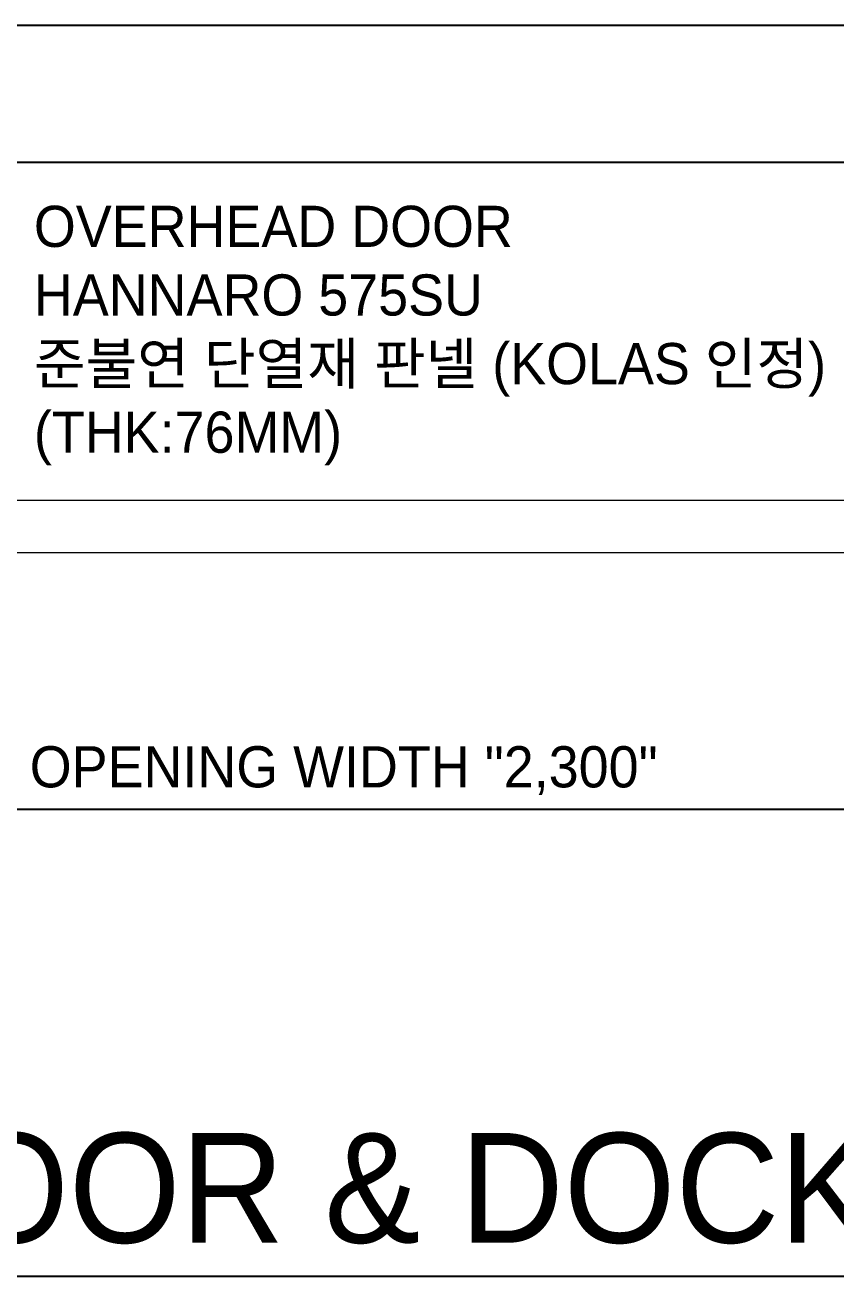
# Model space of a CAD drawing. Header units: millimetres. Extents: x 1448 to 104164, y -19509 to -89.
# Drawn here: x 24110 to 25292, y -13272 to -11449 of the extents above; entities that cross this region are included whole.
import ezdxf

# ---------------------------------------------------------------- set-up
doc = ezdxf.new("R2010")
doc.units = ezdxf.units.MM
doc.header["$LTSCALE"] = 60
doc.header["$MEASUREMENT"] = 0
doc.header["$PDSIZE"] = -10
doc.layers.get('Defpoints').update_dxf_attribs({"color": 171, "linetype": 'CONTINUOUS'})
for name, color, linetype in [('8', 8, 'CONTINUOUS'), ('A-text', 3, 'CONTINUOUS'), ('DIM', 7, 'CONTINUOUS'), ('DOR', 4, 'CONTINUOUS'), ('SYM', 7, 'CONTINUOUS'), ('TEXT', 3, 'CONTINUOUS')]:
    doc.layers.add(name, color=color, linetype=linetype)
doc.styles.add('0T-OUT', font='H2GTRE.TTF')
doc.styles.add('휘츠', font='')
doc.styles.get('휘츠').set_extended_font_data('Dotum')
doc.dimstyles.new('휘츠-M', dxfattribs={"dimscale": 100, "dimtxt": 3, "dimasz": 1.5, "dimexe": 2, "dimexo": 3, "dimgap": 1, "dimtad": 1, "dimdec": 0, "dimrnd": 0.25, "dimzin": 0, "dimdsep": 46, "dimlunit": 6, "dimtxsty": '휘츠', "dimblk": 'Z_DOT', "dimcen": 5, "dimclrd": 256, "dimclre": 256, "dimclrt": 3, "dimadec": 0, "dimazin": 0, "dimtm": 1e-09, "dimtfac": 1, "dimtdec": 0, "dimtix": 1, "dimtmove": 2, "dimatfit": 1, "dimldrblk": 'Z_DOT', "dimfxl": 1, "dimtolj": 1, "dimtzin": 0, "dimlwd": -1, "dimarcsym": 0})

# ---------------------------------------------------------------- blocks, each defined once
blk = doc.blocks.new('Z_DOT')
at = {"layer": 'DIM', "color": 0}
for p, q in [((0, -1), (0, 1)), ((-1, 0), (1, 0))]:
    blk.add_line(p, q, dxfattribs=at)
for radius in [0.5, 0.25]:
    blk.add_circle((0, 0), radius, dxfattribs=at)
blk = doc.blocks.new('*D109')
at = {"layer": 'Defpoints', "color": 0, "transparency": 16777216}
for p in [(23424.6, -12263.3), (25724.6, -12260.7), (25724.6, -12591.5)]:
    blk.add_point(p, dxfattribs=at)
at = {"layer": 'DIM', "lineweight": -2, "transparency": 16777216}
for p, q in [((23424.6, -12323.3), (23424.6, -12631.5)), ((25724.6, -12320.7), (25724.6, -12631.5))]:
    blk.add_line(p, q, dxfattribs=at)
at = {"layer": 'DIM', "transparency": 16777216}
blk.add_line((23454.6, -12591.5), (25694.6, -12591.5), dxfattribs=at)
at = {"layer": 'DIM', "transparency": 16777216, "xscale": 30, "yscale": 30, "zscale": 30, "rotation": 180}
blk.add_blockref('Z_DOT', (23424.6, -12591.5), dxfattribs=at)
at = {"layer": 'DIM', "transparency": 16777216, "xscale": 30, "yscale": 30, "zscale": 30}
blk.add_blockref('Z_DOT', (25724.6, -12591.5), dxfattribs=at)
at = {"layer": 'DIM', "color": 3, "transparency": 16777216, "insert": (24574.6, -12535.3), "char_height": 60, "attachment_point": 5, "style": '0T-OUT'}
blk.add_mtext('\\A1;OPENING WIDTH "2,300"', dxfattribs=at)

msp = doc.modelspace()

# ---------------------------------------------------------------- linework, layer by layer
at = {"layer": '8'}
for p, q in [((23422.6, -11448.6, 25.1), (25726.9, -11448.6, 25.1)), ((23422.6, -11448.6, 25.1), (25726.9, -11448.6, 25.1)), ((23424.6, -11648.6, 25.1), (25724.6, -11648.6, 25.1)), ((23424.6, -11648.6, 25.1), (25724.6, -11648.6, 25.1))]:
    msp.add_line(p, q, dxfattribs=at)
at = {"layer": 'DOR', "lineweight": 0}
for p, q in [((25885, -12141.6, 25.1), (23288.2, -12141.6, 25.1)), ((23352.2, -12217.6, 25.1), (25860, -12217.6, 25.1))]:
    msp.add_line(p, q, dxfattribs=at)
at = {"layer": 'SYM'}
msp.add_line((21975, -13271.9), (27127.8, -13271.9), dxfattribs=at)

# ---------------------------------------------------------------- texts
at = {"layer": 'A-text', "ltscale": 0.1, "insert": (24123.2, -11712, 25.1), "char_height": 60, "attachment_point": 1, "style": '0T-OUT'}
msp.add_mtext('OVERHEAD DOOR\\PHANNARO 575SU\\P준불연 단열재 판넬 (KOLAS 인정)\\P(THK:76MM)', dxfattribs=at)
at = {"layer": 'TEXT', "style": '0T-OUT'}
msp.add_text('OVERHEAD DOOR & DOCK SEAL 평면도', height=160, dxfattribs=at).set_placement((22627.4, -13223.4))

# ---------------------------------------------------------------- dimensions: what is measured, and where the dimension line sits
at = {"layer": 'DIM'}
dim = msp.add_linear_dim(base=(25724.6, -12591.5, 25.1), p1=(23424.6, -12263.3, 25.1), p2=(25724.6, -12260.7, 25.1), text='OPENING WIDTH "<>"', dimstyle='휘츠-M', override={"dimscale": 20, "dimtxsty": '0T-OUT'}, dxfattribs=at)
dim.commit()
dim.dimension.update_dxf_attribs({"geometry": '*D109', "text_midpoint": (24574.6, -12535.3, 25.1)})

doc.saveas('drawing.dxf')
